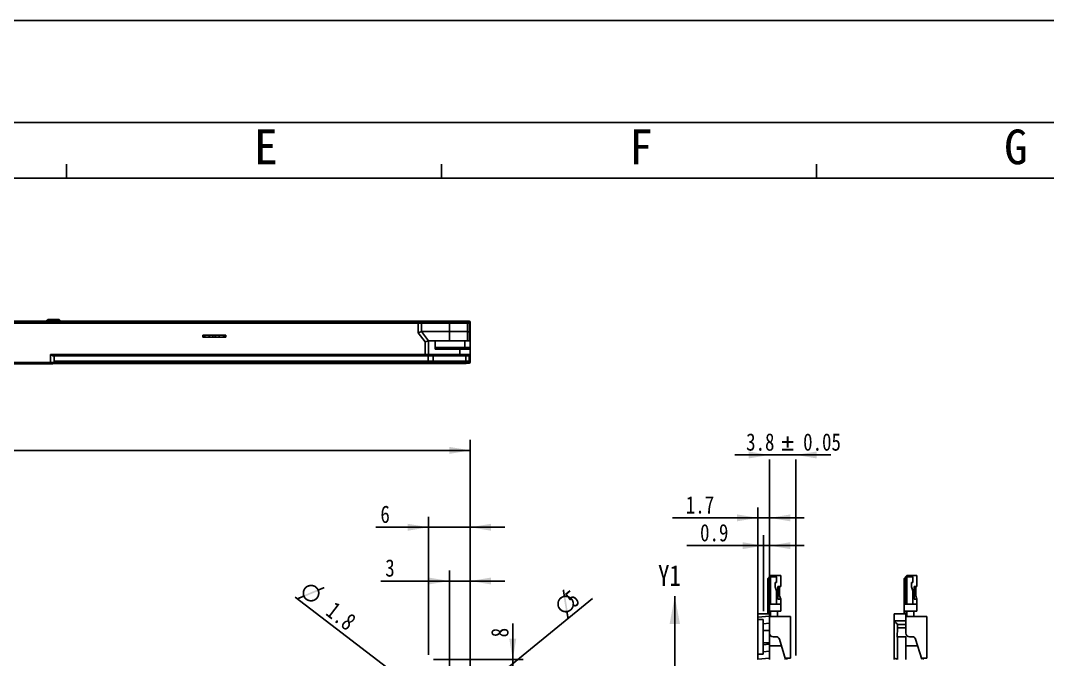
# Model space of a CAD drawing. Header units: millimetres. Extents: x 0 to 594, y 0 to 420.
# Drawn here: x 235.8 to 383.7, y 328 to 420 of the extents above; entities that cross this region are included whole.
import ezdxf
from ezdxf.enums import TextEntityAlignment as Align

# ---------------------------------------------------------------- set-up
doc = ezdxf.new("R2010")
doc.units = ezdxf.units.MM
doc.header["$LTSCALE"] = 32.67
doc.layers.get('0').update_dxf_attribs({"linetype": 'CONTINUOUS'})
doc.layers.add('8_QUILTS', color=7, linetype='CONTINUOUS')
doc.styles.get("Standard").update_dxf_attribs({"font": 'txt', "width": 0.8})
doc.styles.add('TEXTSTYLE_2', font='txt')
doc.styles.add('TEXTSTYLE_3', font='symbol_asme.ttf')
doc.dimstyles.new('DIMSTYLE_1', dxfattribs={"dimtxt": 2.5, "dimasz": 3, "dimexe": 1.5, "dimexo": 1.2, "dimtad": 1, "dimdsep": 46, "dimtxsty": 'STANDARD', "dimblk": '_FILLED', "dimblk1": '_FILLED', "dimblk2": '_FILLED', "dimcen": 0.09, "dimazin": 2, "dimtp": 0.01, "dimtm": 0.01, "dimtfac": 1, "dimtofl": 0, "dimtmove": 0, "dimatfit": 3, "dimldrblk": '_FILLED', "dimfxl": 1, "dimtolj": 1, "dimarcsym": 0})
doc.dimstyles.new('DIMSTYLE_3', dxfattribs={"dimtxt": 2.5, "dimasz": 3, "dimexe": 1.5, "dimexo": 1.2, "dimtad": 1, "dimdsep": 46, "dimtxsty": 'STANDARD', "dimblk": '_FILLED', "dimblk1": '_FILLED', "dimblk2": '_FILLED', "dimcen": 0.09, "dimazin": 2, "dimtp": 0.01, "dimtm": 0.01, "dimtfac": 1, "dimtofl": 0, "dimtmove": 0, "dimatfit": 1, "dimldrblk": '_FILLED', "dimfxl": 1, "dimtolj": 1, "dimarcsym": 0})
doc.dimstyles.new('DIMSTYLE_5', dxfattribs={"dimtxt": 2.5, "dimasz": 3, "dimexe": 1.5, "dimexo": 1.2, "dimtad": 1, "dimdsep": 46, "dimtxsty": 'STANDARD', "dimblk": '_FILLED', "dimblk1": '_FILLED', "dimblk2": '_FILLED', "dimcen": 0.09, "dimazin": 2, "dimtol": 1, "dimtp": 0.05, "dimtm": 0.05, "dimtfac": 1, "dimtofl": 0, "dimtmove": 0, "dimatfit": 3, "dimldrblk": '_FILLED', "dimfxl": 1, "dimtolj": 1, "dimarcsym": 0})
doc.dimstyles.get("Standard").update_dxf_attribs({"dimtxt": 2.5, "dimasz": 3, "dimexe": 1.5, "dimexo": 1.2, "dimtad": 1, "dimdsep": 46, "dimtxsty": 'STANDARD', "dimblk": '_FILLED', "dimblk1": '_FILLED', "dimblk2": '_FILLED', "dimcen": 0.09, "dimazin": 2, "dimtol": 1, "dimtp": 0.01, "dimtm": 0.01, "dimtfac": 1, "dimtofl": 0, "dimtmove": 0, "dimatfit": 3, "dimldrblk": '_FILLED', "dimfxl": 1, "dimtolj": 1, "dimarcsym": 0})

# ---------------------------------------------------------------- blocks, each defined once
blk = doc.blocks.new('_FILLED')
at = {"color": 0, "linetype": 'BYBLOCK'}
blk.add_solid([(0, 0), (-1, 0.167), (-1, -0.167)], dxfattribs=at)
blk = doc.blocks.new('XSEC_FILLED')
at = {"color": 0, "linetype": 'BYBLOCK'}
blk.add_solid([(0, 0), (-1, 0.1875), (-1, -0.1875)], dxfattribs=at)
blk = doc.blocks.new('*D0')
at = {"color": 7, "linetype": 'CONTINUOUS'}
for p, q in [((60.55, 315.17), (60.55, 359.6)), ((300.55, 315.17), (300.55, 359.6)), ((60.55, 358.1), (180.55, 358.1)), ((300.55, 358.1), (180.55, 358.1))]:
    blk.add_line(p, q, dxfattribs=at)
at = {"color": 7, "linetype": 'CONTINUOUS', "xscale": 3, "yscale": 3, "zscale": 3, "rotation": 180}
blk.add_blockref('_FILLED', (60.55, 358.1), dxfattribs=at)
at = {"color": 7, "linetype": 'CONTINUOUS', "xscale": 3, "yscale": 3, "zscale": 3}
blk.add_blockref('_FILLED', (300.55, 358.1), dxfattribs=at)
at = {"color": 7, "linetype": 'CONTINUOUS', "insert": (167.95, 361.22), "char_height": 2.5, "width": 16, "attachment_point": 2, "line_spacing_factor": 0.9}
blk.add_mtext('240 MAX.', dxfattribs=at)
blk = doc.blocks.new('*D20')
at = {"color": 7, "linetype": 'CONTINUOUS'}
for p, q in [((297.55, 321.17), (297.55, 340.79)), ((300.55, 315.17), (300.55, 340.79)), ((297.55, 339.29), (287.67, 339.29)), ((287.67, 339.29), (299.05, 339.29)), ((305.55, 339.29), (299.05, 339.29)), ((300.55, 339.29), (305.55, 339.29))]:
    blk.add_line(p, q, dxfattribs=at)
at = {"color": 7, "linetype": 'CONTINUOUS', "xscale": 3, "yscale": 3, "zscale": 3}
blk.add_blockref('_FILLED', (297.55, 339.29), dxfattribs=at)
at = {"color": 7, "linetype": 'CONTINUOUS', "xscale": 3, "yscale": 3, "zscale": 3, "rotation": 180}
blk.add_blockref('_FILLED', (300.55, 339.29), dxfattribs=at)
at = {"color": 7, "linetype": 'CONTINUOUS', "insert": (289.67, 342.42), "char_height": 2.5, "width": 2, "attachment_point": 3, "line_spacing_factor": 0.9}
blk.add_mtext('3', dxfattribs=at)
blk = doc.blocks.new('*D21')
at = {"color": 7, "linetype": 'CONTINUOUS'}
for p, q in [((294.55, 328.67), (294.55, 348.53)), ((300.55, 315.17), (300.55, 348.53)), ((294.55, 347.03), (286.97, 347.03)), ((286.97, 347.03), (297.55, 347.03)), ((305.55, 347.03), (297.55, 347.03)), ((300.55, 347.03), (305.55, 347.03))]:
    blk.add_line(p, q, dxfattribs=at)
at = {"color": 7, "linetype": 'CONTINUOUS', "xscale": 3, "yscale": 3, "zscale": 3}
blk.add_blockref('_FILLED', (294.55, 347.03), dxfattribs=at)
at = {"color": 7, "linetype": 'CONTINUOUS', "xscale": 3, "yscale": 3, "zscale": 3, "rotation": 180}
blk.add_blockref('_FILLED', (300.55, 347.03), dxfattribs=at)
at = {"color": 7, "linetype": 'CONTINUOUS', "insert": (288.97, 350.16), "char_height": 2.5, "width": 2, "attachment_point": 3, "line_spacing_factor": 0.9}
blk.add_mtext('6', dxfattribs=at)
blk = doc.blocks.new('*D22')
at = {"color": 7, "linetype": 'CONTINUOUS'}
for p, q in [((306.67, 327.97), (306.67, 333.18)), ((306.67, 333.18), (306.67, 323.97)), ((295.25, 327.97), (308.17, 327.97)), ((306.67, 314.97), (306.67, 323.97)), ((298.75, 319.97), (308.17, 319.97)), ((306.67, 319.97), (306.67, 314.97))]:
    blk.add_line(p, q, dxfattribs=at)
at = {"color": 7, "linetype": 'CONTINUOUS', "xscale": 3, "yscale": 3, "zscale": 3}
for p, rotation in [((306.67, 327.97), 270), ((306.67, 319.97), 90)]:
    blk.add_blockref('_FILLED', p, dxfattribs=dict(at, rotation=rotation))
at = {"color": 7, "linetype": 'CONTINUOUS', "insert": (303.55, 331.18), "char_height": 2.5, "width": 2, "attachment_point": 1, "rotation": 90, "line_spacing_factor": 0.9}
blk.add_mtext('8', dxfattribs=at)
blk = doc.blocks.new('*D27')
at = {"color": 7, "linetype": 'CONTINUOUS'}
for p, q in [((341.95, 332.47), (341.95, 349.88)), ((343.65, 331.57), (343.65, 349.88)), ((341.95, 348.38), (329.67, 348.38)), ((329.67, 348.38), (342.8, 348.38)), ((348.65, 348.38), (342.8, 348.38)), ((343.65, 348.38), (348.65, 348.38))]:
    blk.add_line(p, q, dxfattribs=at)
at = {"color": 7, "linetype": 'CONTINUOUS', "xscale": 3, "yscale": 3, "zscale": 3}
blk.add_blockref('_FILLED', (341.95, 348.38), dxfattribs=at)
at = {"color": 7, "linetype": 'CONTINUOUS', "xscale": 3, "yscale": 3, "zscale": 3, "rotation": 180}
blk.add_blockref('_FILLED', (343.65, 348.38), dxfattribs=at)
at = {"color": 7, "linetype": 'CONTINUOUS', "insert": (335.67, 351.51), "char_height": 2.5, "width": 6, "attachment_point": 3, "line_spacing_factor": 0.9}
blk.add_mtext('1.7', dxfattribs=at)
blk = doc.blocks.new('*D28')
at = {"color": 7, "linetype": 'CONTINUOUS'}
for p, q in [((343.65, 357.44), (338.65, 357.44)), ((338.65, 357.44), (345.55, 357.44)), ((343.65, 335.77), (343.65, 356.81)), ((352.45, 357.44), (345.55, 357.44)), ((347.45, 357.44), (352.45, 357.44)), ((347.45, 328.57), (347.45, 356.81))]:
    blk.add_line(p, q, dxfattribs=at)
at = {"color": 7, "linetype": 'CONTINUOUS', "xscale": 3, "yscale": 3, "zscale": 3}
blk.add_blockref('_FILLED', (343.65, 357.44), dxfattribs=at)
at = {"color": 7, "linetype": 'CONTINUOUS', "xscale": 3, "yscale": 3, "zscale": 3, "rotation": 180}
blk.add_blockref('_FILLED', (347.45, 357.44), dxfattribs=at)
at = {"color": 7, "linetype": 'CONTINUOUS', "width": 0.8}
for s, p in [('3.8', (342.31, 358.06)), ('0.05', (351.2, 358.06))]:
    blk.add_text(s, height=2.5, dxfattribs=at).set_placement(p, align=Align.CENTER)
blk = doc.blocks.new('*D29')
at = {"color": 7, "linetype": 'CONTINUOUS'}
for p, q in [((342.75, 334.97), (342.75, 345.88)), ((343.65, 335.77), (343.65, 345.88)), ((342.75, 344.38), (331.72, 344.38)), ((331.72, 344.38), (343.2, 344.38)), ((348.65, 344.38), (343.2, 344.38)), ((343.65, 344.38), (348.65, 344.38))]:
    blk.add_line(p, q, dxfattribs=at)
at = {"color": 7, "linetype": 'CONTINUOUS', "xscale": 3, "yscale": 3, "zscale": 3}
blk.add_blockref('_FILLED', (342.75, 344.38), dxfattribs=at)
at = {"color": 7, "linetype": 'CONTINUOUS', "xscale": 3, "yscale": 3, "zscale": 3, "rotation": 180}
blk.add_blockref('_FILLED', (343.65, 344.38), dxfattribs=at)
at = {"color": 7, "linetype": 'CONTINUOUS', "insert": (337.72, 347.5), "char_height": 2.5, "width": 6, "attachment_point": 3, "line_spacing_factor": 0.9}
blk.add_mtext('0.9', dxfattribs=at)
blk = doc.blocks.new('*D64')
at = {"color": 7, "linetype": 'CONTINUOUS'}
blk.add_line((296.83, 320.51), (275.34, 336.97), dxfattribs=at)
at = {"color": 7, "linetype": 'CONTINUOUS', "xscale": 3, "yscale": 3, "zscale": 3, "rotation": 322.5750303621}
blk.add_blockref('_FILLED', (296.83, 320.51), dxfattribs=at)
at = {"color": 7, "linetype": 'CONTINUOUS', "insert": (284.34, 334.01), "char_height": 2.5, "width": 13.4231, "attachment_point": 3, "rotation": 322.575, "line_spacing_factor": 0.9, "style": 'TEXTSTYLE_3'}
blk.add_mtext('{\\ftxt;\\W0.0001;\\H0.0001;\\~}{\\ftxt;\\W1.1794871795;\\H2.5; }{\\ftxt;\\W0.0001;\\H0.0001;\\~}\\ftxt;{\\W0.8;1.8}', dxfattribs=at)
blk = doc.blocks.new('*D65')
at = {"color": 7, "linetype": 'CONTINUOUS'}
blk.add_line((299.49, 321.55), (318.16, 336.75), dxfattribs=at)
at = {"color": 7, "linetype": 'CONTINUOUS', "xscale": 3, "yscale": 3, "zscale": 3, "rotation": 219.151826234}
blk.add_blockref('_FILLED', (299.49, 321.55), dxfattribs=at)
at = {"color": 7, "linetype": 'CONTINUOUS', "insert": (312.35, 336.05), "char_height": 2.5, "width": 7.4231, "attachment_point": 1, "rotation": 39.1518, "line_spacing_factor": 0.9, "style": 'TEXTSTYLE_3'}
blk.add_mtext('{\\ftxt;\\W0.0001;\\H0.0001;\\~}{\\ftxt;\\W1.1794871795;\\H2.5; }{\\ftxt;\\W0.0001;\\H0.0001;\\~}\\ftxt;{\\W0.8;5}', dxfattribs=at)

msp = doc.modelspace()

# ---------------------------------------------------------------- linework, layer by layer
at = {"color": 7, "linetype": 'CONTINUOUS'}
for p, q in [((0, 420), (594, 420)), ((20.422, 405.309), (571.422, 405.309)), ((242.422, 397.309), (242.422, 399.309)), ((296.422, 397.309), (296.422, 399.309)), ((350.422, 397.309), (350.422, 399.309)), ((26.422, 397.309), (564.922, 397.309)), ((60.71, 376.699), (300.39, 376.699)), ((60.71, 376.619), (300.39, 376.619)), ((300.45, 376.419), (127.2, 376.419)), ((239.55, 376.769), (239.75, 376.969)), ((241.55, 376.769), (239.55, 376.769)), ((239.55, 376.769), (239.55, 376.699)), ((241.35, 376.969), (239.75, 376.969)), ((241.55, 376.769), (241.35, 376.969)), ((241.55, 376.769), (241.55, 376.699)), ((292.65, 376.619), (292.65, 376.699)), ((293.05, 375.029), (293.05, 376.699)), ((293.55, 376.419), (293.55, 375.199)), ((297.55, 373.899), (297.55, 376.699)), ((299.55, 376.619), (299.55, 376.699)), ((299.95, 376.699), (299.95, 376.619)), ((300.15, 373.899), (300.15, 376.619)), ((300.45, 373.809), (300.45, 376.419)), ((300.47, 376.419), (300.47, 376.539)), ((300.55, 370.839), (300.55, 376.539)), ((293.05, 375.029), (293.55, 375.199)), ((293.05, 375.029), (294.05, 373.729)), ((293.55, 375.199), (300.15, 375.199)), ((293.55, 375.199), (294.55, 373.899)), ((300.47, 373.789), (300.47, 375.097)), ((294.05, 373.729), (294.55, 373.899)), ((294.05, 371.699), (294.05, 373.729)), ((300.25, 373.899), (294.55, 373.899)), ((294.55, 373.899), (294.55, 371.899)), ((295.51, 373.899), (295.51, 372.699)), ((295.51, 372.899), (300.35, 372.899)), ((300.55, 372.699), (295.51, 372.699)), ((299.05, 371.699), (299.05, 372.899)), ((299.75, 373.899), (299.75, 372.899)), ((240.11, 371.899), (300.55, 371.899)), ((240.11, 370.549), (240.11, 371.899)), ((240.51, 371.699), (240.404, 371.729)), ((240.51, 371.699), (300.35, 371.699)), ((240.61, 371.699), (240.61, 370.749)), ((294.469, 370.759), (294.469, 371.699)), ((295.185, 370.959), (295.185, 371.699)), ((299.916, 371.699), (299.916, 370.959)), ((300.397, 371.705), (300.397, 370.959)), ((227.05, 370.749), (240.61, 370.749)), ((227.25, 370.549), (240.41, 370.549)), ((240.533, 370.599), (299.95, 370.599)), ((240.61, 370.959), (300.55, 370.959)), ((240.61, 370.759), (300.35, 370.759)), ((240.61, 370.679), (300.39, 370.679)), ((253.55, 370.679), (253.55, 370.759)), ((255.55, 370.759), (255.55, 370.679)), ((277.55, 370.679), (277.55, 370.759)), ((279.55, 370.759), (279.55, 370.679)), ((288.191, 370.679), (288.191, 370.759)), ((289.641, 370.759), (289.641, 370.679)), ((290.55, 370.679), (290.55, 370.759)), ((291.135, 370.759), (291.135, 370.679)), ((299.45, 370.599), (299.45, 370.679)), ((299.95, 370.679), (299.95, 370.599)), ((300.39, 370.679), (300.39, 370.759)), ((300.503, 370.839), (300.55, 370.839)), ((343.396, 339.668), (343.796, 340.068)), ((343.396, 334.968), (343.396, 339.668)), ((343.496, 339.485), (343.396, 339.668)), ((343.496, 339.485), (343.596, 339.585)), ((343.496, 339.485), (343.496, 337.218)), ((343.596, 339.868), (343.596, 335.968)), ((343.696, 339.968), (343.796, 339.868)), ((345.246, 340.068), (343.796, 340.068)), ((343.796, 339.868), (343.796, 335.968)), ((344.646, 339.868), (343.796, 339.868)), ((344.446, 340.068), (344.646, 339.868)), ((344.446, 338.468), (344.446, 339.068)), ((344.446, 339.068), (344.646, 339.068)), ((344.646, 339.068), (344.646, 339.868)), ((345.246, 338.518), (345.246, 340.068)), ((363.025, 339.668), (363.425, 340.068)), ((363.025, 334.968), (363.025, 339.668)), ((363.125, 339.485), (363.025, 339.668)), ((363.125, 339.485), (363.225, 339.585)), ((363.125, 339.485), (363.125, 337.218)), ((363.225, 339.868), (363.225, 335.968)), ((363.325, 339.968), (363.425, 339.868)), ((364.875, 340.068), (363.425, 340.068)), ((363.425, 339.868), (363.425, 335.968)), ((364.275, 339.868), (363.425, 339.868)), ((364.075, 340.068), (364.275, 339.868)), ((364.075, 338.468), (364.075, 339.068)), ((364.075, 339.068), (364.275, 339.068)), ((364.275, 339.068), (364.275, 339.868)), ((364.875, 338.518), (364.875, 340.068)), ((343.596, 337.218), (343.396, 337.218)), ((344.446, 338.468), (344.646, 337.868)), ((344.646, 335.968), (344.646, 337.868)), ((344.846, 338.518), (344.846, 336.668)), ((344.846, 338.518), (345.246, 338.518)), ((344.846, 338.368), (345.096, 338.368)), ((345.096, 338.368), (345.096, 337.168)), ((345.096, 337.168), (345.246, 336.668)), ((363.225, 337.218), (363.025, 337.218)), ((364.075, 338.468), (364.275, 337.868)), ((364.275, 335.968), (364.275, 337.868)), ((364.475, 338.518), (364.475, 336.668)), ((364.475, 338.518), (364.875, 338.518)), ((364.475, 338.368), (364.725, 338.368)), ((364.725, 338.368), (364.725, 337.168)), ((364.725, 337.168), (364.875, 336.668)), ((345.246, 335.968), (343.396, 335.968)), ((345.246, 336.668), (344.846, 336.668)), ((345.246, 334.968), (345.246, 336.668)), ((364.875, 335.968), (363.025, 335.968)), ((364.875, 336.668), (364.475, 336.668)), ((364.875, 334.968), (364.875, 336.668)), ((341.946, 327.968), (341.946, 334.568)), ((343.646, 334.568), (341.946, 334.568)), ((341.946, 334.06), (343.646, 334.209)), ((343.396, 334.968), (345.246, 334.968)), ((343.646, 327.968), (343.646, 334.568)), ((343.796, 334.168), (343.796, 334.968)), ((344.796, 334.168), (344.796, 334.968)), ((361.575, 334.568), (361.575, 327.968)), ((363.275, 334.568), (361.575, 334.568)), ((363.025, 334.968), (364.875, 334.968)), ((363.275, 331.768), (363.275, 334.568)), ((363.425, 334.168), (363.425, 334.968)), ((364.425, 334.168), (364.425, 334.968)), ((342.746, 333.768), (341.946, 333.768)), ((342.746, 328.768), (342.746, 333.768)), ((342.746, 333.124), (343.646, 333.203)), ((343.646, 334.168), (346.646, 334.168)), ((346.646, 334.168), (346.646, 328.168)), ((362.075, 332.484), (362.075, 332.969)), ((363.275, 334.168), (366.275, 334.168)), ((366.275, 334.168), (366.275, 328.168)), ((343.646, 332.168), (342.746, 332.168)), ((343.31, 332.168), (343.646, 332.197)), ((344.575, 331.268), (344.146, 331.268)), ((363.275, 331.268), (362.033, 331.268)), ((363.275, 327.968), (363.275, 331.268)), ((364.204, 331.268), (363.775, 331.268)), ((343.646, 330.368), (342.746, 330.368)), ((342.746, 330.106), (343.646, 330.185)), ((343.646, 329.968), (345.34, 329.968)), ((345.054, 330.913), (345.946, 327.968)), ((362.075, 330.959), (362.075, 327.968)), ((364.682, 330.913), (365.56, 328.015)), ((342.746, 328.768), (341.946, 328.768)), ((342.746, 329.1), (343.646, 329.179)), ((341.946, 328.024), (343.646, 328.173)), ((345.886, 328.168), (346.646, 328.168)), ((346.146, 328.168), (346.146, 327.968)), ((365.514, 328.168), (366.275, 328.168)), ((365.775, 328.168), (365.775, 327.968))]:
    msp.add_line(p, q, dxfattribs=at)
at = {"color": 9, "linetype": 'CONTINUOUS'}
for p, q in [((361.575, 333.573), (363.275, 333.573)), ((362.064, 333.048), (363.275, 333.048)), ((363.275, 332.568), (362.075, 332.568)), ((363.275, 329.968), (364.969, 329.968))]:
    msp.add_line(p, q, dxfattribs=at)
at = {"color": 7, "linetype": 'CONTINUOUS'}
for points in [[(300.15, 375.199), (300.299, 375.186), (300.408, 375.149), (300.45, 375.097)], [(240.404, 371.729), (240.275, 371.797), (240.11, 371.899)], [(295.329, 370.759), (295.257, 370.786), (295.205, 370.859), (295.185, 370.959)], [(299.773, 370.759), (299.845, 370.786), (299.897, 370.859), (299.916, 370.959)], [(300.35, 370.759), (300.365, 370.77), (300.375, 370.798), (300.388, 370.836), (300.395, 370.878), (300.396, 370.92), (300.397, 370.959)], [(361.575, 333.573), (361.799, 333.336), (361.969, 333.163), (362.064, 333.048)], [(362.064, 333.048), (362.07, 333.029), (362.074, 333.003), (362.075, 332.969)], [(362.033, 331.268), (362.042, 331.678), (362.063, 332.088), (362.075, 332.484)], [(362.075, 330.959), (362.07, 331.059), (362.056, 331.162), (362.033, 331.268)]]:
    msp.add_lwpolyline(points, dxfattribs=at)
at = {"color": 9, "linetype": 'CONTINUOUS'}
msp.add_lwpolyline([(361.575, 328.147), (361.722, 328.126), (361.857, 328.065), (361.967, 327.968)], dxfattribs=at)
at = {"color": 7, "linetype": 'CONTINUOUS'}
for centre, radius, start, end in [((293.35, 376.419), 0.2, 0, 90), ((300.25, 376.419), 0.2, 0, 90), ((300.39, 376.539), 0.16, 0, 90), ((300.39, 376.539), 0.08, 0, 90), ((300.25, 373.599), 0.3, 0, 90), ((300.35, 372.699), 0.2, 0, 90), ((294.35, 371.899), 0.2, 270, 360), ((300.35, 371.899), 0.2, 270, 360), ((240.41, 370.749), 0.2, 270, 360), ((300.35, 370.959), 0.2, 270, 360), ((300.39, 370.839), 0.16, 270, 360), ((300.39, 370.839), 0.08, 270, 315), ((319.398, 335.267), 24, 358.32736, 359.28581), ((319.398, 335.267), 24.1, 358.3343, 359.28581), ((339.026, 335.267), 24, 358.32736, 359.28581), ((339.026, 335.267), 24.1, 358.3343, 359.28581), ((344.146, 331.768), 0.5, 180, 270), ((344.575, 330.768), 0.5, 16.8584, 90), ((363.775, 331.768), 0.5, 180, 270), ((364.204, 330.768), 0.5, 16.8584, 90)]:
    msp.add_arc(centre, radius, start, end, dxfattribs=at)
for points in [[(346.389, 359.45), (347.064, 359.45), (345.44, 359.158)], [(346.097, 359.45), (346.389, 359.45), (345.44, 359.158)], [(346.097, 359.45), (345.44, 359.158), (345.44, 359.45)], [(346.097, 359.158), (345.44, 359.158), (347.064, 359.45)], [(346.389, 360.125), (346.097, 359.45), (346.097, 360.125)], [(346.097, 359.45), (346.389, 360.125), (346.389, 359.45)], [(346.389, 359.158), (346.097, 359.158), (347.064, 359.45)], [(346.389, 359.158), (347.064, 359.45), (347.064, 359.158)], [(347.064, 358.337), (345.44, 358.063), (345.44, 358.337)], [(345.44, 358.063), (347.064, 358.337), (347.064, 358.063)], [(346.389, 359.158), (346.097, 358.501), (346.097, 359.158)], [(346.097, 358.501), (346.389, 359.158), (346.389, 358.501)], [(277.376, 338.49), (277.008, 338.611), (277.155, 338.682)], [(277.489, 338.519), (277.155, 338.682), (277.305, 338.728)], [(277.155, 338.682), (277.489, 338.519), (277.376, 338.49)], [(277.748, 338.527), (277.305, 338.728), (277.47, 338.763)], [(277.748, 338.527), (277.617, 338.536), (277.305, 338.728)], [(277.305, 338.728), (277.617, 338.536), (277.489, 338.519)], [(278.116, 338.407), (277.47, 338.763), (277.623, 338.784)], [(277.992, 338.455), (277.883, 338.493), (277.47, 338.763)], [(278.116, 338.407), (277.992, 338.455), (277.47, 338.763)], [(277.47, 338.763), (277.883, 338.493), (277.748, 338.527)], [(278.793, 337.911), (277.623, 338.784), (277.769, 338.764)], [(278.116, 338.407), (277.623, 338.784), (278.793, 337.911)], [(278.712, 338.134), (277.769, 338.764), (277.929, 338.733)], [(278.793, 337.911), (277.769, 338.764), (278.712, 338.134)], [(278.632, 338.241), (277.929, 338.733), (278.093, 338.677)], [(277.929, 338.733), (278.632, 338.241), (278.712, 338.134)], [(278.463, 338.44), (278.553, 338.348), (278.093, 338.677)], [(278.463, 338.44), (278.093, 338.677), (278.231, 338.617)], [(278.093, 338.677), (278.553, 338.348), (278.632, 338.241)], [(276.525, 336.958), (275.677, 336.872), (276.443, 337.182)], [(276.65, 337.392), (276.391, 337.474), (276.4, 337.606)], [(276.65, 337.392), (276.678, 337.278), (276.391, 337.474)], [(276.412, 337.321), (276.391, 337.474), (276.678, 337.278)], [(276.636, 337.494), (276.4, 337.606), (276.405, 337.763)], [(276.4, 337.606), (276.636, 337.494), (276.65, 337.392)], [(276.657, 337.731), (276.405, 337.763), (276.439, 337.897)], [(276.657, 337.731), (276.633, 337.611), (276.405, 337.763)], [(276.405, 337.763), (276.633, 337.611), (276.636, 337.494)], [(276.759, 337.055), (276.412, 337.321), (276.678, 337.278)], [(276.759, 337.055), (276.443, 337.182), (276.412, 337.321)], [(276.683, 337.826), (276.439, 337.897), (276.499, 338.035)], [(276.439, 337.897), (276.683, 337.826), (276.657, 337.731)], [(277.019, 336.764), (277.121, 336.686), (276.443, 337.182)], [(276.947, 336.819), (277.019, 336.764), (276.443, 337.182)], [(276.871, 336.9), (276.947, 336.819), (276.443, 337.182)], [(276.81, 336.97), (276.871, 336.9), (276.443, 337.182)], [(276.759, 337.055), (276.81, 336.97), (276.443, 337.182)], [(277.468, 336.329), (276.443, 337.182), (277.121, 336.686)], [(276.443, 337.182), (277.468, 336.329), (276.525, 336.958)], [(276.721, 337.935), (276.499, 338.035), (276.559, 338.174)], [(276.499, 338.035), (276.721, 337.935), (276.683, 337.826)], [(276.836, 338.145), (276.559, 338.174), (276.647, 338.289)], [(276.836, 338.145), (276.784, 338.047), (276.559, 338.174)], [(276.559, 338.174), (276.784, 338.047), (276.721, 337.935)], [(276.928, 338.236), (276.647, 338.289), (276.747, 338.42)], [(276.647, 338.289), (276.928, 338.236), (276.836, 338.145)], [(278.573, 337.804), (276.678, 337.278), (278.477, 338.038)], [(276.678, 337.278), (278.573, 337.804), (276.759, 337.055)], [(277.02, 338.326), (276.747, 338.42), (276.876, 338.528)], [(276.747, 338.42), (277.02, 338.326), (276.928, 338.236)], [(277.127, 338.405), (276.876, 338.528), (277.008, 338.611)], [(276.876, 338.528), (277.127, 338.405), (277.02, 338.326)], [(277.376, 338.49), (277.251, 338.448), (277.008, 338.611)], [(277.008, 338.611), (277.251, 338.448), (277.127, 338.405)], [(278.217, 338.329), (278.116, 338.407), (278.793, 337.911)], [(278.304, 338.262), (278.217, 338.329), (278.793, 337.911)], [(278.231, 338.617), (278.372, 338.532), (278.463, 338.44)], [(278.365, 338.193), (278.304, 338.262), (278.793, 337.911)], [(278.427, 338.123), (278.365, 338.193), (278.793, 337.911)], [(278.477, 338.038), (278.427, 338.123), (278.793, 337.911)], [(278.678, 336.919), (278.467, 337.035), (278.531, 337.147)], [(278.477, 338.038), (278.793, 337.911), (278.839, 337.761)], [(278.477, 338.038), (278.839, 337.761), (278.573, 337.804)], [(278.752, 337.046), (278.531, 337.147), (278.568, 337.256)], [(278.531, 337.147), (278.752, 337.046), (278.678, 336.919)], [(278.797, 337.196), (278.568, 337.256), (278.58, 337.362)], [(278.568, 337.256), (278.797, 337.196), (278.752, 337.046)], [(278.587, 337.701), (278.573, 337.804), (278.845, 337.618)], [(278.839, 337.761), (278.845, 337.618), (278.573, 337.804)], [(278.58, 337.362), (278.603, 337.482), (278.832, 337.33)], [(278.58, 337.362), (278.832, 337.33), (278.797, 337.196)], [(278.587, 337.701), (278.845, 337.618), (278.851, 337.476)], [(278.851, 337.476), (278.615, 337.588), (278.587, 337.701)], [(278.832, 337.33), (278.603, 337.482), (278.615, 337.588)], [(278.615, 337.588), (278.851, 337.476), (278.832, 337.33)], [(279.57, 338.236), (278.712, 338.134), (279.489, 338.459)], [(278.712, 338.134), (279.57, 338.236), (278.793, 337.911)], [(314.204, 337.204), (313.084, 336.268), (313.136, 336.406)], [(313.565, 336.66), (313.084, 336.268), (314.204, 337.204)], [(314.204, 337.204), (313.136, 336.406), (313.968, 337.177)], [(313.968, 337.177), (313.136, 336.406), (313.204, 336.554)], [(313.204, 336.554), (313.846, 337.124), (313.968, 337.177)], [(313.664, 336.741), (313.565, 336.66), (314.204, 337.204)], [(313.749, 336.81), (313.664, 336.741), (314.204, 337.204)], [(313.831, 336.853), (313.749, 336.81), (314.204, 337.204)], [(313.913, 336.897), (313.831, 336.853), (314.204, 337.204)], [(314.069, 338.035), (313.968, 337.177), (313.832, 338.008)], [(314.007, 336.926), (313.913, 336.897), (314.204, 337.204)], [(313.968, 337.177), (314.069, 338.035), (314.204, 337.204)], [(314.007, 336.926), (314.204, 337.204), (314.361, 337.214)], [(314.007, 336.926), (314.361, 337.214), (314.257, 336.965)], [(314.361, 337.214), (314.501, 337.187), (314.257, 336.965)], [(314.36, 336.955), (314.257, 336.965), (314.501, 337.187)], [(314.36, 336.955), (314.501, 337.187), (314.641, 337.16)], [(314.641, 337.16), (314.477, 336.956), (314.36, 336.955)], [(314.477, 336.956), (314.641, 337.16), (314.778, 337.107)], [(275.677, 336.872), (276.525, 336.958), (275.774, 336.637)], [(276.525, 336.958), (277.468, 336.329), (277.308, 336.36)], [(277.308, 336.36), (276.604, 336.852), (276.525, 336.958)], [(276.604, 336.852), (277.308, 336.36), (277.158, 336.405)], [(277.158, 336.405), (276.684, 336.745), (276.604, 336.852)], [(276.774, 336.653), (276.684, 336.745), (277.158, 336.405)], [(276.875, 336.575), (276.774, 336.653), (277.158, 336.405)], [(276.875, 336.575), (277.158, 336.405), (277.006, 336.476)], [(277.625, 336.324), (277.121, 336.686), (277.245, 336.638)], [(277.121, 336.686), (277.625, 336.324), (277.468, 336.329)], [(277.245, 336.638), (277.368, 336.589), (277.782, 336.319)], [(277.245, 336.638), (277.782, 336.319), (277.625, 336.324)], [(277.782, 336.319), (277.368, 336.589), (277.488, 336.566)], [(277.488, 336.566), (277.62, 336.557), (277.932, 336.365)], [(277.488, 336.566), (277.932, 336.365), (277.782, 336.319)], [(277.932, 336.365), (277.62, 336.557), (277.748, 336.574)], [(278.082, 336.41), (277.748, 336.574), (277.875, 336.591)], [(277.748, 336.574), (278.082, 336.41), (277.932, 336.365)], [(277.875, 336.591), (278, 336.634), (278.228, 336.482)], [(277.875, 336.591), (278.228, 336.482), (278.082, 336.41)], [(278.228, 336.482), (278, 336.634), (278.11, 336.688)], [(278.361, 336.565), (278.11, 336.688), (278.217, 336.767)], [(278.11, 336.688), (278.361, 336.565), (278.228, 336.482)], [(278.489, 336.673), (278.217, 336.767), (278.323, 336.846)], [(278.217, 336.767), (278.489, 336.673), (278.361, 336.565)], [(278.589, 336.803), (278.323, 336.846), (278.401, 336.948)], [(278.323, 336.846), (278.589, 336.803), (278.489, 336.673)], [(278.401, 336.948), (278.467, 337.035), (278.678, 336.919)], [(278.401, 336.948), (278.678, 336.919), (278.589, 336.803)], [(313.362, 336.331), (313.323, 336.205), (313.063, 335.946)], [(313.362, 336.331), (313.063, 335.946), (313.068, 336.114)], [(313.063, 335.946), (313.323, 336.205), (313.31, 336.076)], [(313.31, 336.076), (313.073, 335.789), (313.063, 335.946)], [(313.565, 336.66), (313.489, 336.551), (313.068, 336.114)], [(313.565, 336.66), (313.068, 336.114), (313.084, 336.268)], [(313.489, 336.551), (313.427, 336.454), (313.068, 336.114)], [(313.068, 336.114), (313.427, 336.454), (313.362, 336.331)], [(313.073, 335.789), (313.31, 336.076), (313.311, 335.96)], [(313.311, 335.96), (313.109, 335.63), (313.073, 335.789)], [(313.311, 335.96), (313.324, 335.829), (313.109, 335.63)], [(313.109, 335.63), (313.324, 335.829), (313.336, 335.698)], [(313.336, 335.698), (313.159, 335.482), (313.109, 335.63)], [(313.159, 335.482), (313.336, 335.698), (313.389, 335.576)], [(313.846, 337.124), (313.204, 336.554), (313.296, 336.701)], [(313.296, 336.701), (313.724, 337.072), (313.846, 337.124)], [(313.613, 337.005), (313.724, 337.072), (313.296, 336.701)], [(313.613, 337.005), (313.296, 336.701), (313.387, 336.821)], [(313.387, 336.821), (313.502, 336.939), (313.613, 337.005)], [(314.257, 336.965), (314.328, 334.999), (314.007, 336.926)], [(314.328, 334.999), (314.257, 336.965), (314.565, 335.027)], [(314.778, 337.107), (314.577, 336.92), (314.477, 336.956)], [(314.689, 336.869), (314.577, 336.92), (314.778, 337.107)], [(314.689, 336.869), (314.778, 337.107), (314.901, 337.042)], [(314.901, 337.042), (314.789, 336.833), (314.689, 336.869)], [(314.789, 336.833), (314.901, 337.042), (315.035, 336.963)], [(315.035, 336.963), (314.886, 336.771), (314.789, 336.833)], [(314.886, 336.771), (315.035, 336.963), (315.142, 336.862)], [(315.142, 336.862), (314.981, 336.684), (314.886, 336.771)], [(315.05, 336.599), (314.981, 336.684), (315.142, 336.862)], [(315.477, 335.699), (315.007, 335.293), (315.083, 335.402)], [(315.007, 335.293), (315.477, 335.699), (315.435, 335.548)], [(315.05, 336.599), (315.142, 336.862), (315.234, 336.748)], [(315.234, 336.748), (315.131, 336.5), (315.05, 336.599)], [(315.083, 335.402), (315.159, 335.511), (315.518, 335.85)], [(315.083, 335.402), (315.518, 335.85), (315.477, 335.699)], [(315.131, 336.5), (315.234, 336.748), (315.338, 336.621)], [(315.338, 336.621), (315.183, 336.378), (315.131, 336.5)], [(315.518, 335.85), (315.159, 335.511), (315.209, 335.623)], [(315.183, 336.378), (315.338, 336.621), (315.413, 336.471)], [(315.413, 336.471), (315.235, 336.255), (315.183, 336.378)], [(315.209, 335.623), (315.248, 335.748), (315.508, 336.007)], [(315.209, 335.623), (315.508, 336.007), (315.518, 335.85)], [(315.235, 336.255), (315.413, 336.471), (315.463, 336.323)], [(315.463, 336.323), (315.262, 336.136), (315.235, 336.255)], [(315.508, 336.007), (315.248, 335.748), (315.261, 335.877)], [(315.498, 336.164), (315.261, 335.877), (315.275, 336.005)], [(315.261, 335.877), (315.498, 336.164), (315.508, 336.007)], [(315.275, 336.005), (315.262, 336.136), (315.463, 336.323)], [(315.275, 336.005), (315.463, 336.323), (315.498, 336.164)], [(313.389, 335.576), (313.234, 335.332), (313.159, 335.482)], [(313.234, 335.332), (313.389, 335.576), (313.455, 335.465)], [(313.455, 335.465), (313.338, 335.205), (313.234, 335.332)], [(313.338, 335.205), (313.455, 335.465), (313.522, 335.354)], [(313.522, 335.354), (313.43, 335.091), (313.338, 335.205)], [(313.522, 335.354), (313.605, 335.281), (313.43, 335.091)], [(313.43, 335.091), (313.605, 335.281), (313.7, 335.193)], [(313.7, 335.193), (313.55, 335.001), (313.43, 335.091)], [(313.55, 335.001), (313.7, 335.193), (313.797, 335.132)], [(313.797, 335.132), (313.671, 334.911), (313.55, 335.001)], [(313.671, 334.911), (313.797, 335.132), (313.883, 335.084)], [(313.883, 335.084), (313.794, 334.847), (313.671, 334.911)], [(313.883, 335.084), (313.995, 335.034), (313.794, 334.847)], [(313.794, 334.847), (313.995, 335.034), (314.109, 335.009)], [(314.109, 335.009), (313.945, 334.805), (313.794, 334.847)], [(313.945, 334.805), (314.109, 335.009), (314.212, 334.998)], [(314.212, 334.998), (314.071, 334.766), (313.945, 334.805)], [(314.212, 334.998), (314.328, 334.999), (314.071, 334.766)], [(314.225, 334.751), (314.071, 334.766), (314.328, 334.999)], [(314.565, 335.027), (314.225, 334.751), (314.328, 334.999)], [(314.565, 335.027), (314.368, 334.749), (314.225, 334.751)], [(315.435, 335.548), (314.368, 334.749), (315.007, 335.293)], [(314.368, 334.749), (315.435, 335.548), (314.604, 334.777)], [(314.908, 335.212), (315.007, 335.293), (314.368, 334.749)], [(314.837, 335.155), (314.908, 335.212), (314.368, 334.749)], [(314.741, 335.1), (314.837, 335.155), (314.368, 334.749)], [(314.659, 335.056), (314.741, 335.1), (314.368, 334.749)], [(314.565, 335.027), (314.659, 335.056), (314.368, 334.749)], [(314.604, 334.777), (314.492, 333.932), (314.368, 334.749)], [(314.492, 333.932), (314.604, 334.777), (314.742, 333.971)], [(314.604, 334.777), (315.435, 335.548), (315.368, 335.399)], [(315.368, 335.399), (314.726, 334.829), (314.604, 334.777)], [(314.726, 334.829), (315.368, 335.399), (315.289, 335.264)], [(315.289, 335.264), (314.848, 334.881), (314.726, 334.829)], [(314.959, 334.948), (314.848, 334.881), (315.289, 335.264)], [(315.058, 335.028), (314.959, 334.948), (315.289, 335.264)], [(315.058, 335.028), (315.289, 335.264), (315.185, 335.132)]]:
    msp.add_solid(points, dxfattribs=at)
at = {"layer": '8_QUILTS', "color": 7, "linetype": 'CONTINUOUS'}
for p, q in [((262.022, 374.694), (265.345, 374.694)), ((262.022, 374.694), (262.022, 374.399)), ((264.381, 374.399), (262.022, 374.399)), ((262.023, 374.399), (262.023, 374.694)), ((262.023, 374.694), (262.023, 374.399)), ((262.024, 374.694), (262.024, 374.399)), ((262.029, 374.694), (262.029, 374.399)), ((262.03, 374.694), (262.03, 374.399)), ((265.332, 374.399), (262.03, 374.399)), ((262.186, 374.399), (262.186, 374.694)), ((262.189, 374.694), (262.189, 374.399)), ((262.205, 374.694), (262.205, 374.399)), ((262.206, 374.694), (262.206, 374.399)), ((262.21, 374.694), (262.21, 374.399)), ((262.262, 374.694), (262.262, 374.399)), ((262.283, 374.694), (262.283, 374.399)), ((262.289, 374.399), (262.289, 374.694)), ((262.306, 374.694), (262.306, 374.399)), ((262.307, 374.694), (262.307, 374.399)), ((262.321, 374.694), (262.321, 374.399)), ((262.332, 374.399), (262.332, 374.694)), ((262.337, 374.694), (262.337, 374.399)), ((262.342, 374.694), (262.342, 374.399)), ((262.343, 374.399), (262.343, 374.694)), ((262.973, 374.694), (262.973, 374.399)), ((262.98, 374.694), (262.98, 374.399)), ((263.494, 374.694), (263.494, 374.399)), ((263.5, 374.399), (263.5, 374.694)), ((263.795, 374.694), (263.795, 374.399)), ((263.812, 374.399), (263.812, 374.694)), ((263.849, 374.694), (263.849, 374.399)), ((263.85, 374.694), (263.85, 374.399)), ((263.85, 374.694), (263.85, 374.399)), ((264.38, 374.694), (264.38, 374.399)), ((264.381, 374.694), (264.381, 374.399)), ((264.387, 374.694), (264.387, 374.399)), ((264.387, 374.399), (265.345, 374.399)), ((265.008, 374.694), (265.008, 374.399)), ((265.011, 374.694), (265.011, 374.399)), ((265.014, 374.399), (265.014, 374.694)), ((265.025, 374.399), (265.025, 374.694)), ((265.038, 374.694), (265.038, 374.399)), ((265.092, 374.694), (265.092, 374.399)), ((265.116, 374.694), (265.116, 374.399)), ((265.145, 374.694), (265.145, 374.399)), ((265.162, 374.694), (265.162, 374.399)), ((265.162, 374.694), (265.162, 374.399)), ((265.164, 374.694), (265.164, 374.399)), ((265.164, 374.399), (265.164, 374.694)), ((265.329, 374.694), (265.329, 374.399)), ((265.33, 374.694), (265.33, 374.399)), ((265.332, 374.694), (265.332, 374.399)), ((265.343, 374.694), (265.343, 374.399)), ((265.344, 374.694), (265.344, 374.399)), ((265.344, 374.399), (265.344, 374.694)), ((265.345, 374.694), (265.345, 374.399))]:
    msp.add_line(p, q, dxfattribs=at)

# ---------------------------------------------------------------- texts
at = {"color": 7, "linetype": 'CONTINUOUS', "char_height": 5, "width": 5, "attachment_point": 1, "line_spacing_factor": 0.9, "style": 'TEXTSTYLE_2'}
for s, insert in [('E', (269.422, 404.309)), ('F', (323.422, 404.309)), ('G', (377.422, 404.309))]:
    msp.add_mtext(s, dxfattribs=dict(at, insert=insert))
at = {"color": 7, "linetype": 'CONTINUOUS', "insert": (327.598, 341.584), "char_height": 3, "width": 4.8, "attachment_point": 1, "line_spacing_factor": 0.9}
msp.add_mtext('Y1', dxfattribs=at)

# ---------------------------------------------------------------- dimensions: what is measured, and where the dimension line sits
at = {"color": 7, "linetype": 'CONTINUOUS'}
dim = msp.add_linear_dim(base=(300.55, 358.099), p1=(60.55, 313.968), p2=(300.55, 313.968), text='<> MAX.', dimstyle='DIMSTYLE_1', dxfattribs=at)
dim.commit()
dim.dimension.update_dxf_attribs({"geometry": '*D0', "text_midpoint": (167.952, 358.099), "dimtype": 160})
for base, p1, p2, angle, dimstyle, picture, middle in [((343.646, 357.438), (347.446, 327.368), (343.646, 334.568), 180, 'DIMSTYLE_5', '*D28', (347.256, 357.438)), ((341.946, 348.382), (343.646, 330.368), (341.946, 331.268), 180, 'DIMSTYLE_1', '*D27', (332.916, 348.382)), ((342.746, 344.378), (343.646, 334.568), (342.746, 333.768), 180, 'DIMSTYLE_1', '*D29', (334.723, 344.378)), ((297.55, 339.292), (300.55, 313.968), (297.55, 319.968), 180, 'DIMSTYLE_1', '*D20', (288.733, 339.292)), ((306.671, 319.968), (294.05, 327.968), (297.55, 319.968), 270, 'DIMSTYLE_1', '*D22', (306.671, 332.183))]:
    dim = msp.add_linear_dim(base=base, p1=p1, p2=p2, angle=angle, dimstyle=dimstyle, dxfattribs=at)
    dim.commit()
    dim.dimension.update_dxf_attribs({"geometry": picture, "text_midpoint": middle, "dimtype": 160})
dim = msp.add_linear_dim(base=(300.55, 347.034), p1=(294.55, 327.468), p2=(300.55, 313.968), dimstyle='DIMSTYLE_1', dxfattribs=at)
dim.commit()
dim.dimension.update_dxf_attribs({"geometry": '*D21', "text_midpoint": (287.966, 347.034), "dimtype": 160})
for p1, p2, picture, middle in [((296.835, 320.515), (298.264, 319.421), '*D64', (281.2, 334.84)), ((299.488, 321.546), (295.611, 318.389), '*D65', (316.199, 337.569))]:
    dim = msp.add_diameter_dim_2p(p1=p1, p2=p2, text='{\\fSymbol_ASME;\\W1.0;⌀}<>', dimstyle='DIMSTYLE_3', override={"dimpost": '<>'}, dxfattribs=at)
    dim.commit()
    dim.dimension.update_dxf_attribs({"geometry": picture, "text_midpoint": middle, "dimtype": 163})

# ---------------------------------------------------------------- leaders
msp.add_leader([(329.998, 337.084), (329.998, 323.968)], dimstyle='STANDARD', override={"dimasz": 4, "dimtad": 0, "dimldrblk": 'XSEC_FILLED'}, dxfattribs=at)

doc.saveas('drawing.dxf')
